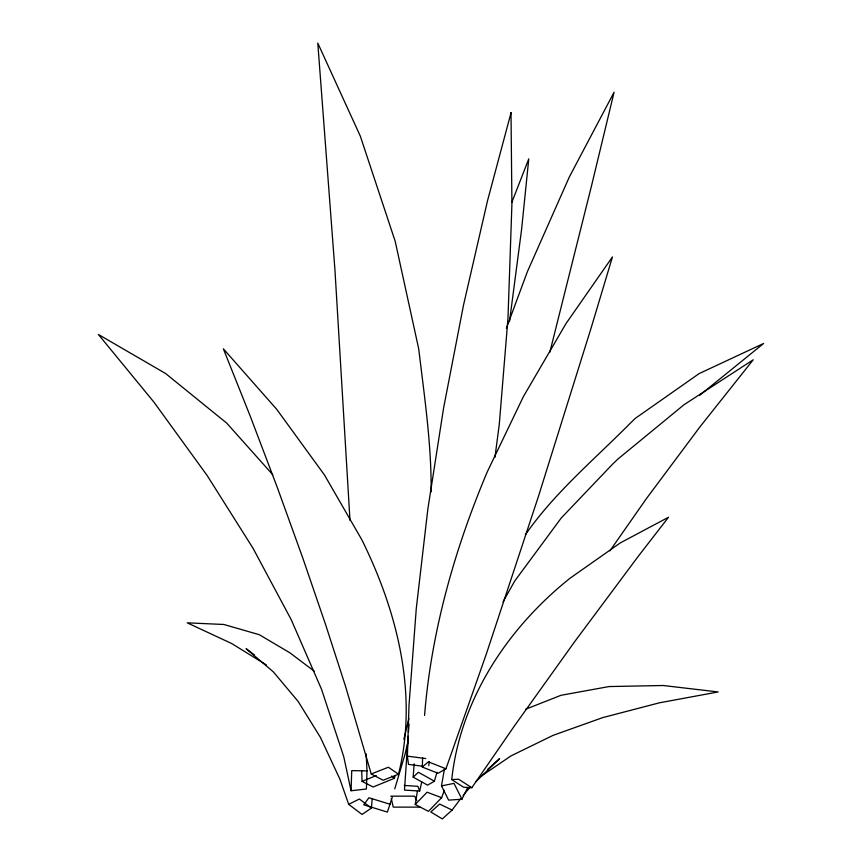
<?xml version="1.0" encoding="UTF-8"?>
<svg xmlns="http://www.w3.org/2000/svg" width="862" height="862" viewBox="0 0 862 862"><rect width="100%" height="100%" fill="white"/><g stroke="black" fill="none" stroke-linecap="round" stroke-linejoin="round"><path stroke-width="1.29" d="M511.004 112.868L487.526 200.738L463.53 305.051L443.596 408.017L427.821 509.313L416.271 608.626L408.987 705.601L407.392 756.146L408.48 764.389L422.272 766.189M431.108 491.89C431.582 444.027 424.352 396.401 418.738 348.981L395.195 241.306L360.327 136.164L317.787 43.1L334.962 270.215L349.994 520.529M351.06 790.745L351.739 770.617L367.007 770.908L366.393 789.01L351.06 790.745L343.744 756.674L321.569 689.384L291.248 619.724L252.997 548.21L207.095 475.436L153.856 402.037L98.387 334.467L165.579 373.505L226.738 423.134L272.812 474.79M424.557 715.428C431.356 631.372 454.554 549.342 487.278 471.848L523.363 396.66L565.935 323.681L612.451 256.93L590.718 329.306L538.362 496.663L485.974 655.045L445.956 768.796L438.09 773.289L422.294 767.04L422.639 757.752M436.959 772.309L434.426 781.187L427.584 785.142L413.167 777.136L414.159 763.851M421.755 781.931L419.665 791.047L404.483 790.088L408.135 736.223M408.437 732.237L409.062 724.252M254.376 654.937L246.101 648.687L273.351 671.864L298.166 701.474L320.405 737.355L339.919 779.226L348.69 804.354L362.062 814.461L371.393 808.103L372.212 798.88M494.939 457.323L499.281 424.352L507.987 318.164L511.92 203.928L511.004 112.502M428.737 765.693L429.308 761.717M444.415 790.282L441.624 797.695L428.457 811.336L415.225 804.483L417.37 791.294M509.539 321.3L521.607 229.346L528.772 158.877L511.78 202.484M398.513 774.205C418.426 694.783 397.371 611.6 361.857 539.817L324.511 475.037L276.745 409.353L223.355 348.798L250.508 416.842L277.758 488.7L302.777 557.994L325.459 624.207L345.694 686.809L371.242 773.947L383.116 780.239L398.513 774.205L388.374 767.234L371.242 773.947M451.742 779.604C460.276 699.168 507.933 627.698 570.245 578.068L620.295 542.898L668.524 517.243L638.419 556.098L574.825 641.457L514.528 725.772L471.805 787.717L463.605 787.232L451.742 779.604L458.606 779.226L471.805 787.717M467.689 787.491L461.946 799.225L448.628 800.13L441.484 785.885L444.49 768.721M408.049 741.288L405.043 754.228L394.753 788.881M361.674 770.768L362.072 781.371L373.117 786.995L394.43 778.3L395.055 775.703M403.858 739.305L408.879 718.509M549.816 352.299L591.397 186.321L614.1 92.18L569.297 177.044L527.393 271.659L506.393 328.303M390.184 804.289L368.904 797.749L363.721 804.806L387.383 812.079L392.469 796.585M503.009 601.859L514.722 581.031L561.237 518.008L612.537 464.219L617.946 459.026L684.072 404.687L753.205 359.799L700.073 426.701L646.392 498.645L609.908 550.861M452.119 810.064L439.62 804.063L430.795 812.004L442.314 818.9L452.119 810.064L460.707 798.632M463.045 795.518L470.135 787.232M525.378 534.731C554.622 492.611 594.327 459.511 630.187 423.328L635.272 418.382L699.168 373.58L763.613 343.475L699.632 395.335M415.225 804.483L427.067 792.21L441.624 797.695M475.835 781.705L499.583 758.646L487.849 769.216M413.167 777.136L418.393 772.277L434.426 781.187M422.294 767.04L428.382 761.846L445.956 768.796M481.75 775.757L511.026 755.888L552.973 735.405L602.603 717.647L659.495 702.789L718.165 691.949L663.147 685.505L609.035 686.561L560.99 695.3L525.594 709.264M348.69 804.354L359.379 799.02L371.393 808.103M362.072 781.371L376.306 775.563M441.484 785.885L454.005 783.386L461.946 799.225M390.734 796.165L414.687 796.165L416.766 800.55M419.891 807.134L393.255 807.123L391.294 798.6M404.278 785.465L417.93 786.327L419.665 791.047M407.392 756.146L425.763 758.549M266.369 664.925L231.716 643.548L187.216 622.827L223.926 624.487L259.279 634.701L289.923 652.825L314.393 671.304M391.542 776.102L394.43 778.3M366.167 753.862L367.007 770.908"/></g></svg>
